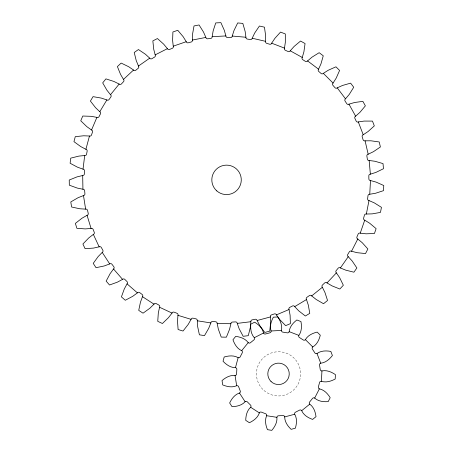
<?xml version="1.0" encoding="UTF-8"?>
<svg xmlns="http://www.w3.org/2000/svg" width="453" height="453" viewBox="0 0 453 453"><rect width="100%" height="100%" fill="white"/><g stroke="black" fill="none" stroke-linecap="round" stroke-linejoin="round"><path stroke-width="0.34" stroke-dasharray="2.27 1.7" d="M263.963 390.458A22.089 22.089 0 0 0 300.197 378.153A22.089 22.089 0 0 0 271.426 352.932A22.089 22.089 0 0 0 263.963 390.458"/><path stroke-width="0.68" d="M250.888 321.715L250.316 327.53L248.272 335.673L243.165 336.296L239.218 328.895L237.253 323.391A1.608 1.608 0 0 0 235.526 321.902L232.468 322.06A1.608 1.608 0 0 0 230.911 323.725L229.529 329.399L226.381 337.179L221.234 337.089L218.352 329.206L217.174 323.482A1.608 1.608 0 0 0 215.673 321.766L212.621 321.5A1.608 1.608 0 0 0 210.849 322.932L208.691 328.363L204.484 335.622L199.405 334.818L197.65 326.613L197.276 320.781A1.608 1.608 0 0 0 196.03 318.872L193.046 318.182A1.608 1.608 0 0 0 191.092 319.354L188.199 324.427L183.023 331.035L178.103 329.529L177.508 321.16L177.95 315.333A1.608 1.608 0 0 0 176.981 313.272L174.122 312.174A1.608 1.608 0 0 0 172.021 313.063L168.454 317.683L162.406 323.51L157.746 321.33L158.318 312.961L159.569 307.253A1.608 1.608 0 0 0 158.895 305.073L156.217 303.589A1.608 1.608 0 0 0 154.014 304.173L149.835 308.255L143.04 313.182L138.726 310.379L140.458 302.168L142.491 296.692A1.608 1.608 0 0 0 142.129 294.439L139.683 292.598A1.608 1.608 0 0 0 137.418 292.87L132.712 296.33L125.3 300.26L121.415 296.885L124.275 288.997L127.05 283.855A1.608 1.608 0 0 0 127.004 281.579L124.835 279.41A1.608 1.608 0 0 0 122.559 279.365L117.418 282.14L109.53 284.999L106.149 281.115L110.085 273.703L113.544 268.991A1.608 1.608 0 0 0 113.816 266.732L111.976 264.286A1.608 1.608 0 0 0 109.722 263.923L104.247 265.956L96.036 267.689L93.233 263.374L98.154 256.579L102.242 252.4A1.608 1.608 0 0 0 102.825 250.198L101.336 247.519A1.608 1.608 0 0 0 99.162 246.845L93.454 248.097L85.079 248.669L82.905 244.008L88.731 237.961L93.352 234.394A1.608 1.608 0 0 0 94.241 232.293L93.142 229.433A1.608 1.608 0 0 0 91.081 228.465L85.255 228.907L76.88 228.312L75.379 223.391L81.987 218.216L87.061 215.322A1.608 1.608 0 0 0 88.227 213.369L87.542 210.385A1.608 1.608 0 0 0 85.634 209.139L79.802 208.765L71.597 207.01L70.793 201.93L78.052 197.723L83.482 195.566A1.608 1.608 0 0 0 84.915 193.793L84.649 190.741A1.608 1.608 0 0 0 82.933 189.241L77.208 188.063L69.326 185.181L69.235 180.034L77.016 176.885L82.689 175.504A1.608 1.608 0 0 0 84.354 173.946L84.513 170.889A1.608 1.608 0 0 0 83.024 169.162L77.52 167.197L70.113 163.25L70.742 158.142L78.884 156.098L84.7 155.521A1.608 1.608 0 0 0 86.563 154.213L87.146 151.206A1.608 1.608 0 0 0 85.911 149.292L80.736 146.579L73.952 141.636L75.283 136.664L83.629 135.781L89.468 136.019A1.608 1.608 0 0 0 91.495 134.977L92.491 132.083A1.608 1.608 0 0 0 91.534 130.017L86.783 126.608L80.753 120.77L82.769 116.036L91.155 116.319L96.902 117.367A1.608 1.608 0 0 0 99.054 116.619L100.441 113.89A1.608 1.608 0 0 0 99.785 111.71L95.555 107.678L90.396 101.059L93.046 96.648L101.313 98.091L106.863 99.932A1.608 1.608 0 0 0 109.099 99.49L110.855 96.982A1.608 1.608 0 0 0 110.504 94.728L106.88 90.147L102.689 82.876L105.928 78.873L113.913 81.461L119.15 84.048A1.608 1.608 0 0 0 121.427 83.924L123.516 81.687A1.608 1.608 0 0 0 123.482 79.405L120.532 74.366L117.395 66.58L121.161 63.069L128.709 66.738L133.533 70.034A1.608 1.608 0 0 0 135.798 70.226L138.182 68.301A1.608 1.608 0 0 0 138.465 66.042L136.245 60.634L134.224 52.491L138.437 49.541L145.402 54.224L149.722 58.16A1.608 1.608 0 0 0 151.942 58.663L154.569 57.089A1.608 1.608 0 0 0 155.164 54.887L153.714 49.23L152.848 40.883L157.434 38.545L163.675 44.151L167.406 48.652A1.608 1.608 0 0 0 169.535 49.462L172.355 48.267A1.608 1.608 0 0 0 173.25 46.172L172.604 40.362L172.91 31.976L177.774 30.3L183.176 36.721L186.245 41.699A1.608 1.608 0 0 0 188.238 42.797L191.194 42.004A1.608 1.608 0 0 0 192.372 40.051L192.542 34.213L194.014 25.951L199.065 24.966L203.522 32.078L205.866 37.429A1.608 1.608 0 0 0 207.689 38.799L210.724 38.426A1.608 1.608 0 0 0 212.163 36.659L213.148 30.9L215.747 22.922L220.888 22.65L224.309 30.311L225.888 35.94A1.608 1.608 0 0 0 227.502 37.542L230.566 37.599A1.608 1.608 0 0 0 232.236 36.047L234.008 30.481L237.695 22.944L242.825 23.392L245.147 31.455L245.928 37.248A1.608 1.608 0 0 0 247.304 39.06L250.328 39.541A1.608 1.608 0 0 0 252.196 38.239L254.728 32.973L259.427 26.019L264.439 27.18L265.622 35.487L265.588 41.331A1.608 1.608 0 0 0 266.692 43.318L269.626 44.218A1.608 1.608 0 0 0 271.658 43.188L274.897 38.324L280.52 32.095L285.322 33.941L285.333 42.333L284.484 48.114A1.608 1.608 0 0 0 285.305 50.238L288.085 51.529A1.608 1.608 0 0 0 290.237 50.793L294.122 46.433L300.56 41.042L305.062 43.539L303.901 51.852L302.259 57.457A1.608 1.608 0 0 0 302.774 59.677L305.345 61.342A1.608 1.608 0 0 0 307.581 60.912L312.038 57.135L319.155 52.695L323.266 55.793L320.962 63.862L318.555 69.184A1.608 1.608 0 0 0 318.759 71.455L321.075 73.465A1.608 1.608 0 0 0 323.346 73.346L328.283 70.226L335.956 66.818L339.591 70.458L336.188 78.131L333.063 83.069A1.608 1.608 0 0 0 332.949 85.34L334.96 87.656A1.608 1.608 0 0 0 337.23 87.859L342.553 85.447L350.622 83.148L353.719 87.253L349.28 94.377L345.497 98.833A1.608 1.608 0 0 0 345.073 101.07L346.738 103.641A1.608 1.608 0 0 0 348.957 104.156L354.563 102.514L362.876 101.353L365.373 105.855L359.982 112.293L355.622 116.178A1.608 1.608 0 0 0 354.886 118.329L356.177 121.104A1.608 1.608 0 0 0 358.3 121.931L364.082 121.081L372.474 121.093L374.32 125.894L368.091 131.517L363.227 134.756A1.608 1.608 0 0 0 362.196 136.789L363.091 139.717A1.608 1.608 0 0 0 365.084 140.826L370.928 140.792L379.235 141.97L380.39 146.987L373.442 151.687L368.176 154.218A1.608 1.608 0 0 0 366.873 156.087L367.349 159.111A1.608 1.608 0 0 0 369.167 160.487L374.959 161.268L383.023 163.59L383.47 168.72L375.933 172.406L370.367 174.179A1.608 1.608 0 0 0 368.816 175.849L368.867 178.912A1.608 1.608 0 0 0 370.475 180.526L376.103 182.1L383.765 185.526L383.493 190.662L375.514 193.267L369.756 194.246A1.608 1.608 0 0 0 367.989 195.685L367.615 198.725A1.608 1.608 0 0 0 368.985 200.549L374.337 202.893L381.449 207.349L380.463 212.4L372.202 213.867L366.358 214.037A1.608 1.608 0 0 0 364.41 215.215L363.617 218.176A1.608 1.608 0 0 0 364.716 220.169L369.693 223.238L376.115 228.64L374.438 233.505L366.052 233.81L360.243 233.165A1.608 1.608 0 0 0 358.147 234.059L356.953 236.879A1.608 1.608 0 0 0 357.762 239.008L362.258 242.734L367.87 248.98L365.531 253.567L357.185 252.7L351.522 251.251A1.608 1.608 0 0 0 349.325 251.845L347.751 254.473A1.608 1.608 0 0 0 348.255 256.692L352.191 261.013L356.873 267.978L353.923 272.191L345.775 270.169L340.373 267.95A1.608 1.608 0 0 0 338.114 268.233L336.183 270.611A1.608 1.608 0 0 0 336.381 272.882L339.671 277.706L343.346 285.254L339.835 289.02L332.049 285.883L327.004 282.932A1.608 1.608 0 0 0 324.727 282.899L322.491 284.988A1.608 1.608 0 0 0 322.366 287.264L324.954 292.502L327.542 300.486L323.538 303.725L316.268 299.535L311.681 295.911A1.608 1.608 0 0 0 309.433 295.56L306.924 297.315A1.608 1.608 0 0 0 306.483 299.552L308.323 305.101L309.767 313.363L305.356 316.013L298.737 310.854L294.705 306.63A1.608 1.608 0 0 0 292.525 305.968L289.795 307.361A1.608 1.608 0 0 0 289.048 309.512L290.096 315.26L290.379 323.646L285.645 325.656L279.807 319.631L276.398 314.88A1.608 1.608 0 0 0 274.331 313.923L271.438 314.92A1.608 1.608 0 0 0 270.396 316.947L270.634 322.785L269.745 331.132L264.779 332.462L259.835 325.679L257.123 320.503A1.608 1.608 0 0 0 255.209 319.269L252.202 319.852A1.608 1.608 0 0 0 250.888 321.715L237.253 323.391M276.902 417.332C277.417 422.27 274.892 426.72 271.806 430.35L267.463 429.665C265.645 425.259 264.62 420.242 266.641 415.707A1.608 1.608 0 0 0 265.532 413.714L261.511 412.173A1.608 1.608 0 0 0 259.354 412.91C257.819 417.632 253.703 420.673 249.405 422.728L245.719 420.339C245.849 415.577 246.953 410.577 250.645 407.253A1.608 1.608 0 0 0 250.441 404.982L247.395 401.936A1.608 1.608 0 0 0 245.124 401.732C241.8 405.424 236.8 406.528 232.038 406.658L229.648 402.972C231.704 398.674 234.745 394.557 239.467 393.023A1.608 1.608 0 0 0 240.203 390.865L238.663 386.845A1.608 1.608 0 0 0 236.67 385.735C232.134 387.757 227.117 386.732 222.712 384.914L222.027 380.571C225.656 377.485 230.107 374.959 235.045 375.475A1.608 1.608 0 0 0 236.596 373.804L236.823 369.506A1.608 1.608 0 0 0 235.458 367.683C230.486 367.683 226.324 364.705 223.04 361.251L224.178 357.009C228.748 355.662 233.844 355.169 238.142 357.649A1.608 1.608 0 0 0 240.237 356.754L242.196 352.915A1.608 1.608 0 0 0 241.687 350.696C237.151 348.674 234.558 344.263 232.961 339.773L235.724 336.358C240.447 336.987 245.305 338.606 248.221 342.627A1.608 1.608 0 0 0 250.503 342.661L253.85 339.948A1.608 1.608 0 0 0 254.292 337.712C250.968 334.02 250.39 328.935 250.758 324.184L254.671 322.191C258.731 324.682 262.508 328.142 263.544 332.995A1.608 1.608 0 0 0 265.611 333.957L269.773 332.842A1.608 1.608 0 0 0 271.081 330.979C269.546 326.256 271.092 321.37 273.357 317.179L277.746 316.953C280.441 320.883 282.485 325.577 281.455 330.435A1.608 1.608 0 0 0 282.955 332.151L287.208 332.825A1.608 1.608 0 0 0 289.161 331.653C289.682 326.715 293.08 322.881 296.857 319.977L300.956 321.551C301.817 326.239 301.777 331.358 298.861 335.379A1.608 1.608 0 0 0 299.529 337.553L303.142 339.897A1.608 1.608 0 0 0 305.407 339.625C307.887 335.328 312.547 333.21 317.179 332.089L320.288 335.197C319.167 339.829 317.049 344.49 312.751 346.97A1.608 1.608 0 0 0 312.479 349.235L314.824 352.847A1.608 1.608 0 0 0 316.998 353.516C321.018 350.599 326.137 350.56 330.826 351.42L332.4 355.52C329.495 359.297 325.662 362.694 320.724 363.215A1.608 1.608 0 0 0 319.552 365.169L320.226 369.421A1.608 1.608 0 0 0 321.941 370.922C326.8 369.891 331.494 371.936 335.424 374.631L335.197 379.019C331.007 381.284 326.12 382.83 321.398 381.296A1.608 1.608 0 0 0 319.535 382.604L318.419 386.766A1.608 1.608 0 0 0 319.382 388.833C324.235 389.869 327.695 393.646 330.186 397.706L328.193 401.618C323.442 401.987 318.357 401.409 314.665 398.085A1.608 1.608 0 0 0 312.428 398.527L309.716 401.873A1.608 1.608 0 0 0 309.75 404.155C313.77 407.071 315.39 411.93 316.018 416.652L312.604 419.416C308.114 417.819 303.703 415.225 301.681 410.69A1.608 1.608 0 0 0 299.461 410.18L295.622 412.139A1.608 1.608 0 0 0 294.727 414.235C297.208 418.532 296.715 423.629 295.367 428.198L291.126 429.336C287.672 426.052 284.694 421.89 284.694 416.919A1.608 1.608 0 0 0 282.87 415.554L278.572 415.78A1.608 1.608 0 0 0 276.902 417.332L266.641 415.707M321.398 381.296L321.941 370.922M369.756 194.246L370.475 180.526M83.024 169.162L84.7 155.521M366.358 214.037L368.985 200.549M85.911 149.292L89.468 136.019M235.458 367.683L238.142 357.649M360.243 233.165L364.716 220.169M91.534 130.017L96.902 117.367M351.522 251.251L357.762 239.008M314.665 398.085L319.382 388.833M99.785 111.71L106.863 99.932M340.373 267.95L348.255 256.692M110.504 94.728L119.15 84.048M241.687 350.696L248.221 342.627M327.004 282.932L336.381 272.882M123.482 79.405L133.533 70.034M311.681 295.911L322.366 287.264M301.681 410.69L309.75 404.155M138.465 66.042L149.722 58.16M294.705 306.63L306.483 299.552M155.164 54.887L167.406 48.652M254.292 337.712L263.544 332.995M276.398 314.88L289.048 309.512M173.25 46.172L186.245 41.699M257.123 320.503L270.396 316.947M284.694 416.919L294.727 414.235M192.372 40.051L205.866 37.429M212.163 36.659L225.888 35.94M271.081 330.979L281.455 330.435M217.174 323.482L230.911 323.725M232.236 36.047L245.928 37.248M197.276 320.781L210.849 322.932M252.196 38.239L265.588 41.331M177.95 315.333L191.092 319.354M271.658 43.188L284.484 48.114M289.161 331.653L298.861 335.379M159.569 307.253L172.021 313.063M290.237 50.793L302.259 57.457M142.491 296.692L154.014 304.173M250.645 407.253L259.354 412.91M307.581 60.912L318.555 69.184M127.05 283.855L137.418 292.87M323.346 73.346L333.063 83.069M305.407 339.625L312.751 346.97M113.544 268.991L122.559 279.365M337.23 87.859L345.497 98.833M239.467 393.023L245.124 401.732M102.242 252.4L109.722 263.923M348.957 104.156L355.622 116.178M93.352 234.394L99.162 246.845M358.3 121.931L363.227 134.756M316.998 353.516L320.724 363.215M87.061 215.322L91.081 228.465M365.084 140.826L368.176 154.218M235.045 375.475L236.67 385.735M83.482 195.566L85.634 209.139M369.167 160.487L370.367 174.179M82.689 175.504L82.933 189.241M216.783 190.889A14.728 14.728 0 0 0 240.979 182.808A14.728 14.728 0 0 0 221.885 165.894A14.728 14.728 0 0 0 216.783 190.889M271.036 381.505A10.713 10.713 0 0 0 288.906 376.511A10.713 10.713 0 0 0 275.645 363.533A10.713 10.713 0 0 0 271.036 381.505"/></g></svg>
